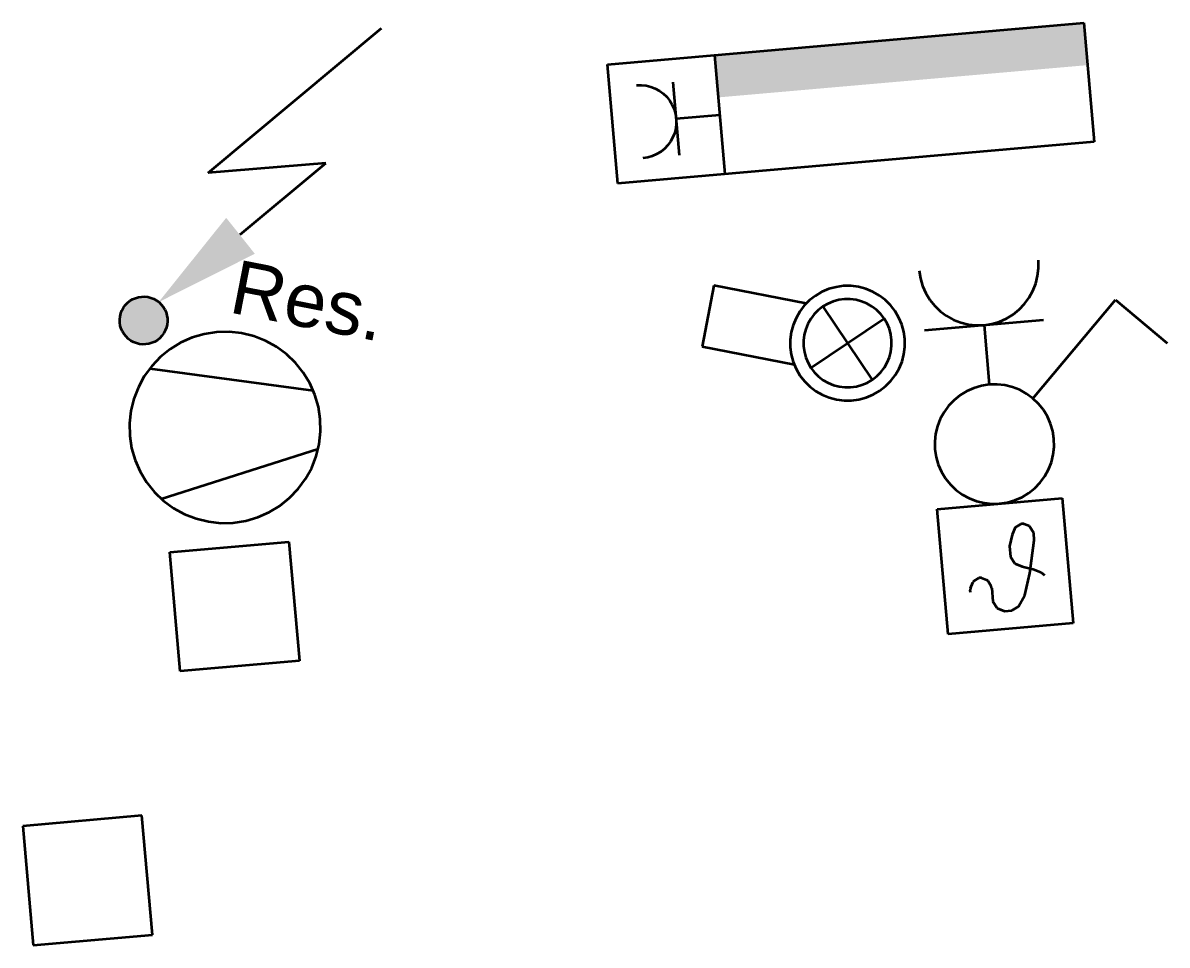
# Model space of a CAD drawing. Extents: x 800 to 1481, y 55 to 490.
# Drawn here: x 1222.08 to 1241.22, y 384.04 to 399.47 of the extents above; entities that cross this region are included whole.
import ezdxf

# ---------------------------------------------------------------- set-up
doc = ezdxf.new("R2010")
doc.units = 0
doc.layers.get('0').update_dxf_attribs({"lineweight": 18})
doc.layers.add('E_Licht', color=7, linetype='Continuous', lineweight=35, true_color=0x0080ff)
doc.layers.add('E_RTH', color=5, linetype='Continuous', lineweight=35, true_color=0x0000ff)
doc.styles.get("Standard").update_dxf_attribs({"font": 'arial.ttf'})

# ---------------------------------------------------------------- blocks, each defined once
blk = doc.blocks.new('Schalter_ Schema 0_ UP-A0Q9B3B9AY', base_point=(1237.336, 391.42))
at = {"color": 0, "linetype": 'ByBlock', "lineweight": -2, "ltscale": 0.35}
for p, q in [((1238.978, 393.185), (1240.361, 394.833)), ((1240.361, 394.833), (1241.225, 394.108)), ((1237.761, 393.238), (1237.659, 393.156)), ((1237.873, 393.306), (1237.761, 393.238)), ((1237.993, 393.358), (1237.873, 393.306)), ((1238.118, 393.395), (1237.993, 393.358)), ((1238.248, 393.415), (1238.118, 393.395)), ((1238.379, 393.418), (1238.248, 393.415)), ((1238.509, 393.404), (1238.379, 393.418)), ((1238.636, 393.373), (1238.509, 393.404)), ((1238.758, 393.325), (1238.636, 393.373)), ((1238.872, 393.262), (1238.758, 393.325)), ((1238.978, 393.185), (1238.872, 393.262)), ((1237.569, 393.062), (1237.492, 392.956)), ((1237.659, 393.156), (1237.569, 393.062)), ((1239.072, 393.094), (1238.978, 393.185)), ((1239.154, 392.992), (1239.072, 393.094)), ((1237.492, 392.956), (1237.429, 392.841)), ((1239.222, 392.881), (1239.154, 392.992)), ((1239.275, 392.761), (1239.222, 392.881)), ((1237.381, 392.72), (1237.35, 392.592)), ((1237.429, 392.841), (1237.381, 392.72)), ((1239.311, 392.635), (1239.275, 392.761)), ((1237.35, 392.592), (1237.336, 392.462)), ((1239.331, 392.506), (1239.311, 392.635)), ((1239.334, 392.375), (1239.331, 392.506)), ((1237.336, 392.462), (1237.339, 392.332)), ((1237.339, 392.332), (1237.359, 392.202)), ((1239.32, 392.245), (1239.334, 392.375)), ((1237.359, 392.202), (1237.395, 392.077)), ((1239.241, 391.996), (1239.289, 392.118)), ((1239.289, 392.118), (1239.32, 392.245)), ((1237.395, 392.077), (1237.448, 391.957)), ((1237.448, 391.957), (1237.516, 391.845)), ((1239.178, 391.882), (1239.241, 391.996)), ((1237.516, 391.845), (1237.598, 391.743)), ((1237.598, 391.743), (1237.692, 391.653)), ((1239.011, 391.682), (1239.101, 391.776)), ((1239.101, 391.776), (1239.178, 391.882)), ((1237.692, 391.653), (1237.798, 391.575)), ((1237.798, 391.575), (1237.912, 391.512)), ((1237.912, 391.512), (1238.034, 391.465)), ((1238.677, 391.479), (1238.797, 391.532)), ((1238.797, 391.532), (1238.908, 391.6)), ((1238.908, 391.6), (1239.011, 391.682)), ((1238.034, 391.465), (1238.161, 391.434)), ((1238.161, 391.434), (1238.291, 391.42)), ((1238.291, 391.42), (1238.422, 391.423)), ((1238.422, 391.423), (1238.551, 391.443)), ((1238.551, 391.443), (1238.677, 391.479))]:
    blk.add_line(p, q, dxfattribs=at)
blk = doc.blocks.new('Ventilator-A0Q9B3C3AY', base_point=(1223.863, 391.099))
at = {"color": 0, "lineweight": -2}
for p, q in [((1224.914, 394.201), (1224.723, 394.117)), ((1225.115, 394.26), (1224.914, 394.201)), ((1225.322, 394.292), (1225.115, 394.26)), ((1225.531, 394.296), (1225.322, 394.292)), ((1225.739, 394.274), (1225.531, 394.296)), ((1225.943, 394.224), (1225.739, 394.274)), ((1226.138, 394.148), (1225.943, 394.224)), ((1224.544, 394.009), (1224.381, 393.878)), ((1224.723, 394.117), (1224.544, 394.009)), ((1226.321, 394.047), (1226.138, 394.148)), ((1226.49, 393.924), (1226.321, 394.047)), ((1224.381, 393.878), (1224.236, 393.726)), ((1226.641, 393.779), (1226.49, 393.924)), ((1224.236, 393.726), (1224.112, 393.558)), ((1224.204, 393.687), (1226.936, 393.319)), ((1226.772, 393.616), (1226.641, 393.779)), ((1226.881, 393.437), (1226.772, 393.616)), ((1224.112, 393.558), (1224.012, 393.374)), ((1226.965, 393.245), (1226.881, 393.437)), ((1224.012, 393.374), (1223.936, 393.179)), ((1227.024, 393.044), (1226.965, 393.245)), ((1223.936, 393.179), (1223.886, 392.976)), ((1227.056, 392.837), (1227.024, 393.044)), ((1223.886, 392.976), (1223.863, 392.768)), ((1223.863, 392.768), (1223.868, 392.558)), ((1227.06, 392.628), (1227.056, 392.837)), ((1223.868, 392.558), (1223.9, 392.352)), ((1227.037, 392.42), (1227.06, 392.628)), ((1223.9, 392.352), (1223.958, 392.151)), ((1224.394, 391.506), (1227.022, 392.342)), ((1226.988, 392.217), (1227.037, 392.42)), ((1223.958, 392.151), (1224.042, 391.959)), ((1226.912, 392.022), (1226.988, 392.217)), ((1224.042, 391.959), (1224.151, 391.78)), ((1226.811, 391.838), (1226.912, 392.022)), ((1224.151, 391.78), (1224.282, 391.617)), ((1226.687, 391.669), (1226.811, 391.838)), ((1224.282, 391.617), (1224.433, 391.472)), ((1226.379, 391.387), (1226.543, 391.518)), ((1226.543, 391.518), (1226.687, 391.669)), ((1224.433, 391.472), (1224.602, 391.348)), ((1224.602, 391.348), (1224.785, 391.248)), ((1226.2, 391.279), (1226.379, 391.387)), ((1224.785, 391.248), (1224.98, 391.172)), ((1224.98, 391.172), (1225.184, 391.122)), ((1225.601, 391.104), (1225.808, 391.136)), ((1225.808, 391.136), (1226.009, 391.194)), ((1226.009, 391.194), (1226.2, 391.279)), ((1225.184, 391.122), (1225.392, 391.099)), ((1225.392, 391.099), (1225.601, 391.104))]:
    blk.add_line(p, q, dxfattribs=at)
blk = doc.blocks.new('Steckdose T13_ UP-A0Q9B3D3AY', base_point=(1237.077, 393.415))
at = {"color": 0, "linetype": 'ByBlock', "lineweight": -2, "ltscale": 0.35}
for p, q in [((1239.058, 395.234), (1239.073, 395.364)), ((1239.073, 395.364), (1239.07, 395.495)), ((1237.077, 395.32), (1237.097, 395.191)), ((1237.097, 395.191), (1237.134, 395.065)), ((1239.027, 395.107), (1239.058, 395.234)), ((1237.134, 395.065), (1237.186, 394.946)), ((1238.917, 394.87), (1238.98, 394.985)), ((1238.98, 394.985), (1239.027, 395.107)), ((1237.186, 394.946), (1237.254, 394.834)), ((1237.254, 394.834), (1237.336, 394.732)), ((1238.749, 394.67), (1238.839, 394.765)), ((1238.839, 394.765), (1238.917, 394.87)), ((1237.336, 394.732), (1237.431, 394.641)), ((1237.431, 394.641), (1237.536, 394.564)), ((1238.535, 394.52), (1238.647, 394.588)), ((1238.647, 394.588), (1238.749, 394.67)), ((1237.164, 394.324), (1239.157, 394.498)), ((1237.536, 394.564), (1237.651, 394.501)), ((1237.651, 394.501), (1237.773, 394.454)), ((1237.773, 394.454), (1237.9, 394.423)), ((1237.9, 394.423), (1238.03, 394.408)), ((1238.03, 394.408), (1238.161, 394.411)), ((1238.161, 394.411), (1238.29, 394.431)), ((1238.161, 394.411), (1238.248, 393.415)), ((1238.29, 394.431), (1238.415, 394.468)), ((1238.415, 394.468), (1238.535, 394.52))]:
    blk.add_line(p, q, dxfattribs=at)
blk = doc.blocks.new('Elektroanschluss-A0Q9B3ENAY', base_point=(1223.701, 394.088))
at = {"color": 0, "lineweight": -2}
for p, q in [((1225.179, 396.96), (1228.081, 399.382)), ((1227.15, 397.119), (1225.179, 396.96)), ((1225.718, 395.924), (1227.15, 397.119)), ((1223.794, 394.745), (1223.83, 394.783)), ((1223.83, 394.783), (1223.871, 394.815)), ((1223.871, 394.815), (1223.916, 394.843)), ((1223.916, 394.843), (1223.964, 394.864)), ((1223.964, 394.864), (1224.014, 394.878)), ((1224.014, 394.878), (1224.066, 394.886)), ((1224.066, 394.886), (1224.118, 394.887)), ((1224.118, 394.887), (1224.17, 394.882)), ((1224.17, 394.882), (1224.221, 394.869)), ((1224.221, 394.869), (1224.269, 394.85)), ((1224.269, 394.85), (1224.315, 394.825)), ((1224.315, 394.825), (1224.358, 394.794)), ((1224.358, 394.794), (1224.395, 394.758)), ((1223.707, 394.557), (1223.719, 394.608)), ((1223.719, 394.608), (1223.738, 394.657)), ((1223.738, 394.657), (1223.763, 394.703)), ((1223.763, 394.703), (1223.794, 394.745)), ((1224.395, 394.758), (1224.428, 394.717)), ((1224.428, 394.717), (1224.455, 394.672)), ((1224.455, 394.672), (1224.476, 394.625)), ((1224.476, 394.625), (1224.491, 394.574)), ((1224.491, 394.574), (1224.499, 394.523)), ((1223.701, 394.505), (1223.707, 394.557)), ((1223.702, 394.453), (1223.701, 394.505)), ((1223.71, 394.401), (1223.702, 394.453)), ((1223.725, 394.351), (1223.71, 394.401)), ((1224.494, 394.418), (1224.482, 394.368)), ((1224.5, 394.47), (1224.494, 394.418)), ((1224.499, 394.523), (1224.5, 394.47)), ((1223.746, 394.303), (1223.725, 394.351)), ((1223.773, 394.258), (1223.746, 394.303)), ((1223.806, 394.218), (1223.773, 394.258)), ((1223.843, 394.181), (1223.806, 394.218)), ((1224.371, 394.193), (1224.33, 394.16)), ((1224.407, 394.231), (1224.371, 394.193)), ((1224.438, 394.273), (1224.407, 394.231)), ((1224.463, 394.319), (1224.438, 394.273)), ((1224.482, 394.368), (1224.463, 394.319)), ((1223.886, 394.15), (1223.843, 394.181)), ((1223.931, 394.125), (1223.886, 394.15)), ((1223.98, 394.106), (1223.931, 394.125)), ((1224.031, 394.094), (1223.98, 394.106)), ((1224.083, 394.088), (1224.031, 394.094)), ((1224.135, 394.089), (1224.083, 394.088)), ((1224.187, 394.097), (1224.135, 394.089)), ((1224.237, 394.112), (1224.187, 394.097)), ((1224.285, 394.133), (1224.237, 394.112)), ((1224.33, 394.16), (1224.285, 394.133))]:
    blk.add_line(p, q, dxfattribs=at)
for points in [[(1225.961, 395.604), (1224.999, 395.604), (1225.482, 396.206)], [(1224.351, 394.795), (1225.961, 395.604), (1224.999, 395.604)], [(1224.403, 394.745), (1223.794, 394.745), (1224.358, 394.794)], [(1223.794, 394.745), (1224.358, 394.794), (1223.848, 394.794)], [(1224.358, 394.794), (1223.848, 394.794), (1224.324, 394.815)], [(1223.848, 394.794), (1224.324, 394.815), (1223.871, 394.815)], [(1224.324, 394.815), (1223.871, 394.815), (1224.269, 394.85)], [(1223.871, 394.815), (1224.269, 394.85), (1223.938, 394.85)], [(1224.269, 394.85), (1223.938, 394.85), (1224.227, 394.864)], [(1223.938, 394.85), (1224.227, 394.864), (1223.964, 394.864)], [(1224.227, 394.864), (1223.964, 394.864), (1224.17, 394.882)], [(1223.964, 394.864), (1224.17, 394.882), (1224.045, 394.882)], [(1224.17, 394.882), (1224.045, 394.882), (1224.066, 394.886)], [(1224.491, 394.557), (1223.707, 394.557), (1224.476, 394.625)], [(1223.707, 394.557), (1224.476, 394.625), (1223.728, 394.625)], [(1224.476, 394.625), (1223.728, 394.625), (1224.46, 394.657)], [(1223.728, 394.625), (1224.46, 394.657), (1223.738, 394.657)], [(1224.46, 394.657), (1223.738, 394.657), (1224.428, 394.717)], [(1223.738, 394.657), (1224.428, 394.717), (1223.776, 394.717)], [(1224.428, 394.717), (1223.776, 394.717), (1224.403, 394.745)], [(1223.776, 394.717), (1224.403, 394.745), (1223.794, 394.745)], [(1224.496, 394.453), (1223.702, 394.453), (1224.499, 394.523)], [(1223.702, 394.453), (1224.499, 394.523), (1223.705, 394.523)], [(1223.71, 394.418), (1224.496, 394.453), (1223.702, 394.453)], [(1224.499, 394.523), (1223.705, 394.523), (1224.491, 394.557)], [(1223.705, 394.523), (1224.491, 394.557), (1223.707, 394.557)], [(1224.494, 394.418), (1223.71, 394.418), (1224.496, 394.453)], [(1223.725, 394.351), (1224.494, 394.418), (1223.71, 394.418)], [(1224.473, 394.351), (1223.725, 394.351), (1224.494, 394.418)], [(1223.741, 394.319), (1224.473, 394.351), (1223.725, 394.351)], [(1224.463, 394.319), (1223.741, 394.319), (1224.473, 394.351)], [(1223.773, 394.258), (1224.463, 394.319), (1223.741, 394.319)], [(1224.424, 394.258), (1223.773, 394.258), (1224.463, 394.319)], [(1223.798, 394.231), (1224.424, 394.258), (1223.773, 394.258)], [(1224.407, 394.231), (1223.798, 394.231), (1224.424, 394.258)], [(1223.843, 394.181), (1224.407, 394.231), (1223.798, 394.231)], [(1224.353, 394.181), (1223.843, 394.181), (1224.407, 394.231)], [(1223.877, 394.16), (1224.353, 394.181), (1223.843, 394.181)], [(1224.33, 394.16), (1223.877, 394.16), (1224.353, 394.181)], [(1223.931, 394.125), (1224.33, 394.16), (1223.877, 394.16)], [(1224.263, 394.125), (1223.931, 394.125), (1224.33, 394.16)], [(1223.974, 394.112), (1224.263, 394.125), (1223.931, 394.125)], [(1224.237, 394.112), (1223.974, 394.112), (1224.263, 394.125)], [(1224.031, 394.094), (1224.237, 394.112), (1223.974, 394.112)], [(1224.156, 394.094), (1224.031, 394.094), (1224.237, 394.112)], [(1224.135, 394.089), (1224.156, 394.094), (1224.031, 394.094)]]:
    blk.add_solid(points, dxfattribs=at)
blk = doc.blocks.new('Bauteilbeschriftung-A0Q9B3EPAY', base_point=(1225.504, 394.173))
at = {"color": 0, "linetype": 'ByBlock', "lineweight": -2, "ltscale": 0.35, "insert": (1225.676, 395.511), "char_height": 0.9, "attachment_point": 1, "rotation": 348.9744}
blk.add_mtext('{\\fArial;Res.}', dxfattribs=at)
blk = doc.blocks.new('Temperaturmelder_ UP-A0Q9B3F1AY', base_point=(1237.376, 389.239))
at = {"color": 0, "linetype": 'ByBlock', "lineweight": -2, "ltscale": 0.35}
for p, q in [((1237.376, 391.331), (1239.468, 391.514)), ((1239.468, 391.514), (1239.651, 389.422)), ((1237.559, 389.239), (1237.376, 391.331)), ((1238.683, 391.024), (1238.634, 390.899)), ((1238.765, 391.074), (1238.683, 391.024)), ((1238.774, 391.079), (1238.765, 391.074)), ((1238.783, 391.082), (1238.774, 391.079)), ((1238.793, 391.085), (1238.783, 391.082)), ((1238.803, 391.085), (1238.793, 391.085)), ((1238.813, 391.085), (1238.803, 391.085)), ((1238.823, 391.083), (1238.813, 391.085)), ((1238.832, 391.08), (1238.823, 391.083)), ((1238.922, 391.045), (1238.832, 391.08)), ((1238.992, 390.93), (1238.922, 391.045)), ((1238.634, 390.899), (1238.589, 390.714)), ((1238.93, 390.262), (1239.003, 390.811)), ((1239.003, 390.811), (1238.992, 390.93)), ((1238.589, 390.714), (1238.605, 390.535)), ((1238.605, 390.535), (1238.675, 390.421)), ((1238.675, 390.421), (1238.8, 390.372)), ((1238.8, 390.372), (1238.985, 390.327)), ((1237.995, 390.129), (1238.069, 390.175)), ((1238.076, 390.178), (1238.069, 390.175)), ((1238.083, 390.181), (1238.076, 390.178)), ((1238.09, 390.182), (1238.083, 390.181)), ((1238.098, 390.183), (1238.09, 390.182)), ((1238.105, 390.183), (1238.098, 390.183)), ((1238.112, 390.181), (1238.105, 390.183)), ((1238.119, 390.179), (1238.112, 390.181)), ((1238.119, 390.179), (1238.201, 390.147)), ((1238.842, 389.893), (1238.93, 390.262)), ((1238.985, 390.327), (1239.109, 390.278)), ((1239.109, 390.278), (1239.174, 390.224)), ((1237.932, 389.994), (1237.931, 389.985)), ((1237.931, 389.985), (1237.931, 389.977)), ((1237.935, 389.934), (1237.931, 389.977)), ((1237.933, 390.002), (1237.932, 389.994)), ((1237.936, 390.011), (1237.933, 390.002)), ((1237.936, 390.011), (1237.972, 390.102)), ((1237.975, 390.108), (1237.972, 390.102)), ((1237.979, 390.114), (1237.975, 390.108)), ((1237.984, 390.12), (1237.979, 390.114)), ((1237.989, 390.125), (1237.984, 390.12)), ((1237.995, 390.129), (1237.989, 390.125)), ((1238.207, 390.144), (1238.201, 390.147)), ((1238.213, 390.14), (1238.207, 390.144)), ((1238.219, 390.135), (1238.213, 390.14)), ((1238.224, 390.13), (1238.219, 390.135)), ((1238.228, 390.124), (1238.224, 390.13)), ((1238.228, 390.124), (1238.279, 390.041)), ((1238.283, 390.033), (1238.279, 390.041)), ((1238.286, 390.025), (1238.283, 390.033)), ((1238.289, 390.017), (1238.286, 390.025)), ((1238.29, 390.008), (1238.289, 390.017)), ((1238.29, 390.008), (1238.309, 389.787)), ((1238.309, 389.787), (1238.379, 389.672)), ((1238.738, 389.704), (1238.842, 389.893)), ((1238.379, 389.672), (1238.504, 389.623)), ((1238.504, 389.623), (1238.624, 389.633)), ((1238.624, 389.633), (1238.738, 389.704)), ((1239.651, 389.422), (1237.559, 389.239))]:
    blk.add_line(p, q, dxfattribs=at)
blk = doc.blocks.new('Abzweigdose quadratisch (multi) UP-A0Q9B3HFAY', base_point=(1222.08, 384.035))
at = {"color": 0, "lineweight": -2}
for p, q in [((1224.072, 386.202), (1222.08, 386.028)), ((1224.247, 384.21), (1224.072, 386.202)), ((1222.08, 386.028), (1222.254, 384.035)), ((1222.254, 384.035), (1224.247, 384.21))]:
    blk.add_line(p, q, dxfattribs=at)
blk = doc.blocks.new('Spiegelschrank mit Steckdose R.-A0Q9B3LDAY', base_point=(1231.862, 396.778))
at = {"color": 0, "lineweight": -2}
for p, q in [((1231.862, 398.771), (1239.831, 399.468)), ((1239.831, 399.468), (1240.006, 397.476)), ((1233.829, 396.935), (1233.655, 398.928)), ((1232.036, 396.778), (1231.862, 398.771)), ((1232.347, 398.425), (1232.428, 398.427)), ((1232.428, 398.427), (1232.507, 398.418)), ((1232.507, 398.418), (1232.585, 398.399)), ((1232.585, 398.399), (1232.66, 398.37)), ((1233.065, 397.257), (1232.958, 398.478)), ((1232.66, 398.37), (1232.73, 398.331)), ((1232.73, 398.331), (1232.795, 398.284)), ((1232.795, 398.284), (1232.853, 398.228)), ((1232.853, 398.228), (1232.903, 398.166)), ((1232.903, 398.166), (1232.945, 398.097)), ((1232.945, 398.097), (1232.977, 398.024)), ((1232.977, 398.024), (1232.999, 397.947)), ((1232.999, 397.947), (1233.012, 397.868)), ((1233.012, 397.868), (1233.742, 397.931)), ((1233.012, 397.868), (1233.013, 397.787)), ((1233.005, 397.708), (1232.986, 397.63)), ((1233.013, 397.787), (1233.005, 397.708)), ((1240.006, 397.476), (1232.036, 396.778)), ((1232.918, 397.485), (1232.871, 397.42)), ((1232.957, 397.555), (1232.918, 397.485)), ((1232.986, 397.63), (1232.957, 397.555)), ((1232.684, 397.27), (1232.611, 397.238)), ((1232.753, 397.312), (1232.684, 397.27)), ((1232.815, 397.362), (1232.753, 397.312)), ((1232.871, 397.42), (1232.815, 397.362)), ((1232.534, 397.215), (1232.454, 397.203)), ((1232.611, 397.238), (1232.534, 397.215))]:
    blk.add_line(p, q, dxfattribs=at)
for points in [[(1239.879, 398.928), (1233.655, 398.928), (1239.831, 399.468)], [(1233.669, 398.761), (1239.879, 398.928), (1233.655, 398.928)], [(1239.893, 398.761), (1233.669, 398.761), (1239.879, 398.928)], [(1233.717, 398.221), (1239.893, 398.761), (1233.669, 398.761)]]:
    blk.add_solid(points, dxfattribs=at)
blk = doc.blocks.new('Abzweigdose quadratisch (multi) UP-A0Q9B3MFAY', base_point=(1224.54, 388.617))
at = {"color": 0, "lineweight": -2}
for p, q in [((1224.54, 390.61), (1226.532, 390.784)), ((1226.532, 390.784), (1226.707, 388.792)), ((1224.714, 388.617), (1224.54, 390.61)), ((1226.707, 388.792), (1224.714, 388.617))]:
    blk.add_line(p, q, dxfattribs=at)
blk = doc.blocks.new('LED-Deckenleuchte mit Trafotunnel-A0Q9B3W3AY', base_point=(1233.443, 393.149))
at = {"color": 0, "linetype": 'ByBlock', "lineweight": -2, "ltscale": 0.35}
for p, q in [((1233.642, 395.075), (1233.443, 394.05)), ((1235.187, 394.774), (1233.642, 395.075)), ((1235.45, 394.967), (1235.342, 394.903)), ((1235.566, 395.015), (1235.45, 394.967)), ((1235.687, 395.048), (1235.566, 395.015)), ((1235.812, 395.065), (1235.687, 395.048)), ((1235.937, 395.066), (1235.812, 395.065)), ((1236.062, 395.05), (1235.937, 395.066)), ((1236.184, 395.018), (1236.062, 395.05)), ((1236.3, 394.97), (1236.184, 395.018)), ((1236.409, 394.908), (1236.3, 394.97)), ((1235.242, 394.827), (1235.154, 394.737)), ((1235.342, 394.903), (1235.242, 394.827)), ((1235.549, 394.768), (1235.466, 394.72)), ((1235.638, 394.806), (1235.549, 394.768)), ((1235.732, 394.831), (1235.638, 394.806)), ((1235.827, 394.844), (1235.732, 394.831)), ((1235.924, 394.844), (1235.827, 394.844)), ((1236.02, 394.832), (1235.924, 394.844)), ((1236.113, 394.807), (1236.02, 394.832)), ((1236.202, 394.771), (1236.113, 394.807)), ((1236.286, 394.723), (1236.202, 394.771)), ((1236.509, 394.832), (1236.409, 394.908)), ((1236.598, 394.743), (1236.509, 394.832)), ((1235.078, 394.637), (1235.016, 394.528)), ((1235.154, 394.737), (1235.078, 394.637)), ((1235.321, 394.592), (1235.263, 394.515)), ((1235.389, 394.66), (1235.321, 394.592)), ((1235.466, 394.72), (1235.389, 394.66)), ((1235.466, 394.72), (1236.291, 393.495)), ((1236.363, 394.664), (1236.286, 394.723)), ((1236.432, 394.596), (1236.363, 394.664)), ((1236.491, 394.52), (1236.432, 394.596)), ((1236.675, 394.644), (1236.598, 394.743)), ((1236.738, 394.535), (1236.675, 394.644)), ((1234.968, 394.412), (1234.936, 394.291)), ((1235.016, 394.528), (1234.968, 394.412)), ((1235.215, 394.431), (1235.178, 394.342)), ((1235.263, 394.515), (1235.215, 394.431)), ((1235.266, 393.694), (1236.491, 394.52)), ((1236.54, 394.436), (1236.491, 394.52)), ((1236.577, 394.347), (1236.54, 394.436)), ((1236.787, 394.419), (1236.738, 394.535)), ((1236.819, 394.298), (1236.787, 394.419)), ((1234.936, 394.291), (1234.92, 394.166)), ((1235.154, 394.248), (1235.141, 394.153)), ((1235.178, 394.342), (1235.154, 394.248)), ((1236.602, 394.254), (1236.577, 394.347)), ((1236.615, 394.158), (1236.602, 394.254)), ((1236.836, 394.174), (1236.819, 394.298)), ((1233.443, 394.05), (1234.988, 393.749)), ((1234.92, 394.166), (1234.92, 394.041)), ((1234.92, 394.041), (1234.937, 393.916)), ((1235.141, 394.153), (1235.142, 394.056)), ((1235.142, 394.056), (1235.155, 393.96)), ((1236.603, 393.966), (1236.616, 394.062)), ((1236.616, 394.062), (1236.615, 394.158)), ((1236.821, 393.923), (1236.837, 394.048)), ((1236.837, 394.048), (1236.836, 394.174)), ((1234.937, 393.916), (1234.97, 393.795)), ((1235.155, 393.96), (1235.18, 393.867)), ((1235.18, 393.867), (1235.217, 393.778)), ((1236.542, 393.783), (1236.579, 393.872)), ((1236.579, 393.872), (1236.603, 393.966)), ((1236.789, 393.802), (1236.821, 393.923)), ((1234.97, 393.795), (1235.019, 393.679)), ((1235.019, 393.679), (1235.082, 393.57)), ((1235.217, 393.778), (1235.266, 393.694)), ((1235.266, 393.694), (1235.325, 393.618)), ((1235.325, 393.618), (1235.394, 393.55)), ((1236.368, 393.554), (1236.436, 393.622)), ((1236.436, 393.622), (1236.494, 393.699)), ((1236.494, 393.699), (1236.542, 393.783)), ((1236.679, 393.577), (1236.741, 393.686)), ((1236.741, 393.686), (1236.789, 393.802)), ((1235.082, 393.57), (1235.159, 393.471)), ((1235.159, 393.471), (1235.248, 393.383)), ((1235.394, 393.55), (1235.471, 393.491)), ((1235.471, 393.491), (1235.554, 393.443)), ((1235.554, 393.443), (1235.644, 393.407)), ((1236.119, 393.409), (1236.208, 393.446)), ((1236.208, 393.446), (1236.291, 393.495)), ((1236.291, 393.495), (1236.368, 393.554)), ((1236.514, 393.388), (1236.603, 393.477)), ((1236.603, 393.477), (1236.679, 393.577)), ((1235.248, 393.383), (1235.348, 393.307)), ((1235.348, 393.307), (1235.457, 393.244)), ((1235.457, 393.244), (1235.573, 393.197)), ((1235.644, 393.407), (1235.737, 393.382)), ((1235.737, 393.382), (1235.833, 393.37)), ((1235.833, 393.37), (1235.93, 393.37)), ((1235.93, 393.37), (1236.025, 393.383)), ((1236.025, 393.383), (1236.119, 393.409)), ((1236.191, 393.199), (1236.307, 393.248)), ((1236.307, 393.248), (1236.415, 393.311)), ((1236.415, 393.311), (1236.514, 393.388)), ((1235.573, 393.197), (1235.695, 393.165)), ((1235.695, 393.165), (1235.819, 393.149)), ((1235.819, 393.149), (1235.945, 393.149)), ((1235.945, 393.149), (1236.069, 393.166)), ((1236.069, 393.166), (1236.191, 393.199))]:
    blk.add_line(p, q, dxfattribs=at)

msp = doc.modelspace()

# ---------------------------------------------------------------- block references
at = {"layer": 'E_Licht', "linetype": 'Continuous', "ltscale": 0.35}
for name, p in [('Elektroanschluss-A0Q9B3ENAY', (1223.701, 394.088)), ('Spiegelschrank mit Steckdose R.-A0Q9B3LDAY', (1231.862, 396.778)), ('Ventilator-A0Q9B3C3AY', (1223.863, 391.099)), ('Abzweigdose quadratisch (multi) UP-A0Q9B3MFAY', (1224.54, 388.617)), ('Abzweigdose quadratisch (multi) UP-A0Q9B3HFAY', (1222.08, 384.035))]:
    msp.add_blockref(name, p, dxfattribs=at)
at = {"layer": 'E_Licht', "ltscale": 0.35}
for name, p in [('Bauteilbeschriftung-A0Q9B3EPAY', (1225.504, 394.173)), ('Steckdose T13_ UP-A0Q9B3D3AY', (1237.077, 393.415)), ('LED-Deckenleuchte mit Trafotunnel-A0Q9B3W3AY', (1233.443, 393.149)), ('Schalter_ Schema 0_ UP-A0Q9B3B9AY', (1237.336, 391.42))]:
    msp.add_blockref(name, p, dxfattribs=at)
at = {"layer": 'E_RTH', "ltscale": 0.35}
msp.add_blockref('Temperaturmelder_ UP-A0Q9B3F1AY', (1237.376, 389.239), dxfattribs=at)

doc.saveas('drawing.dxf')
